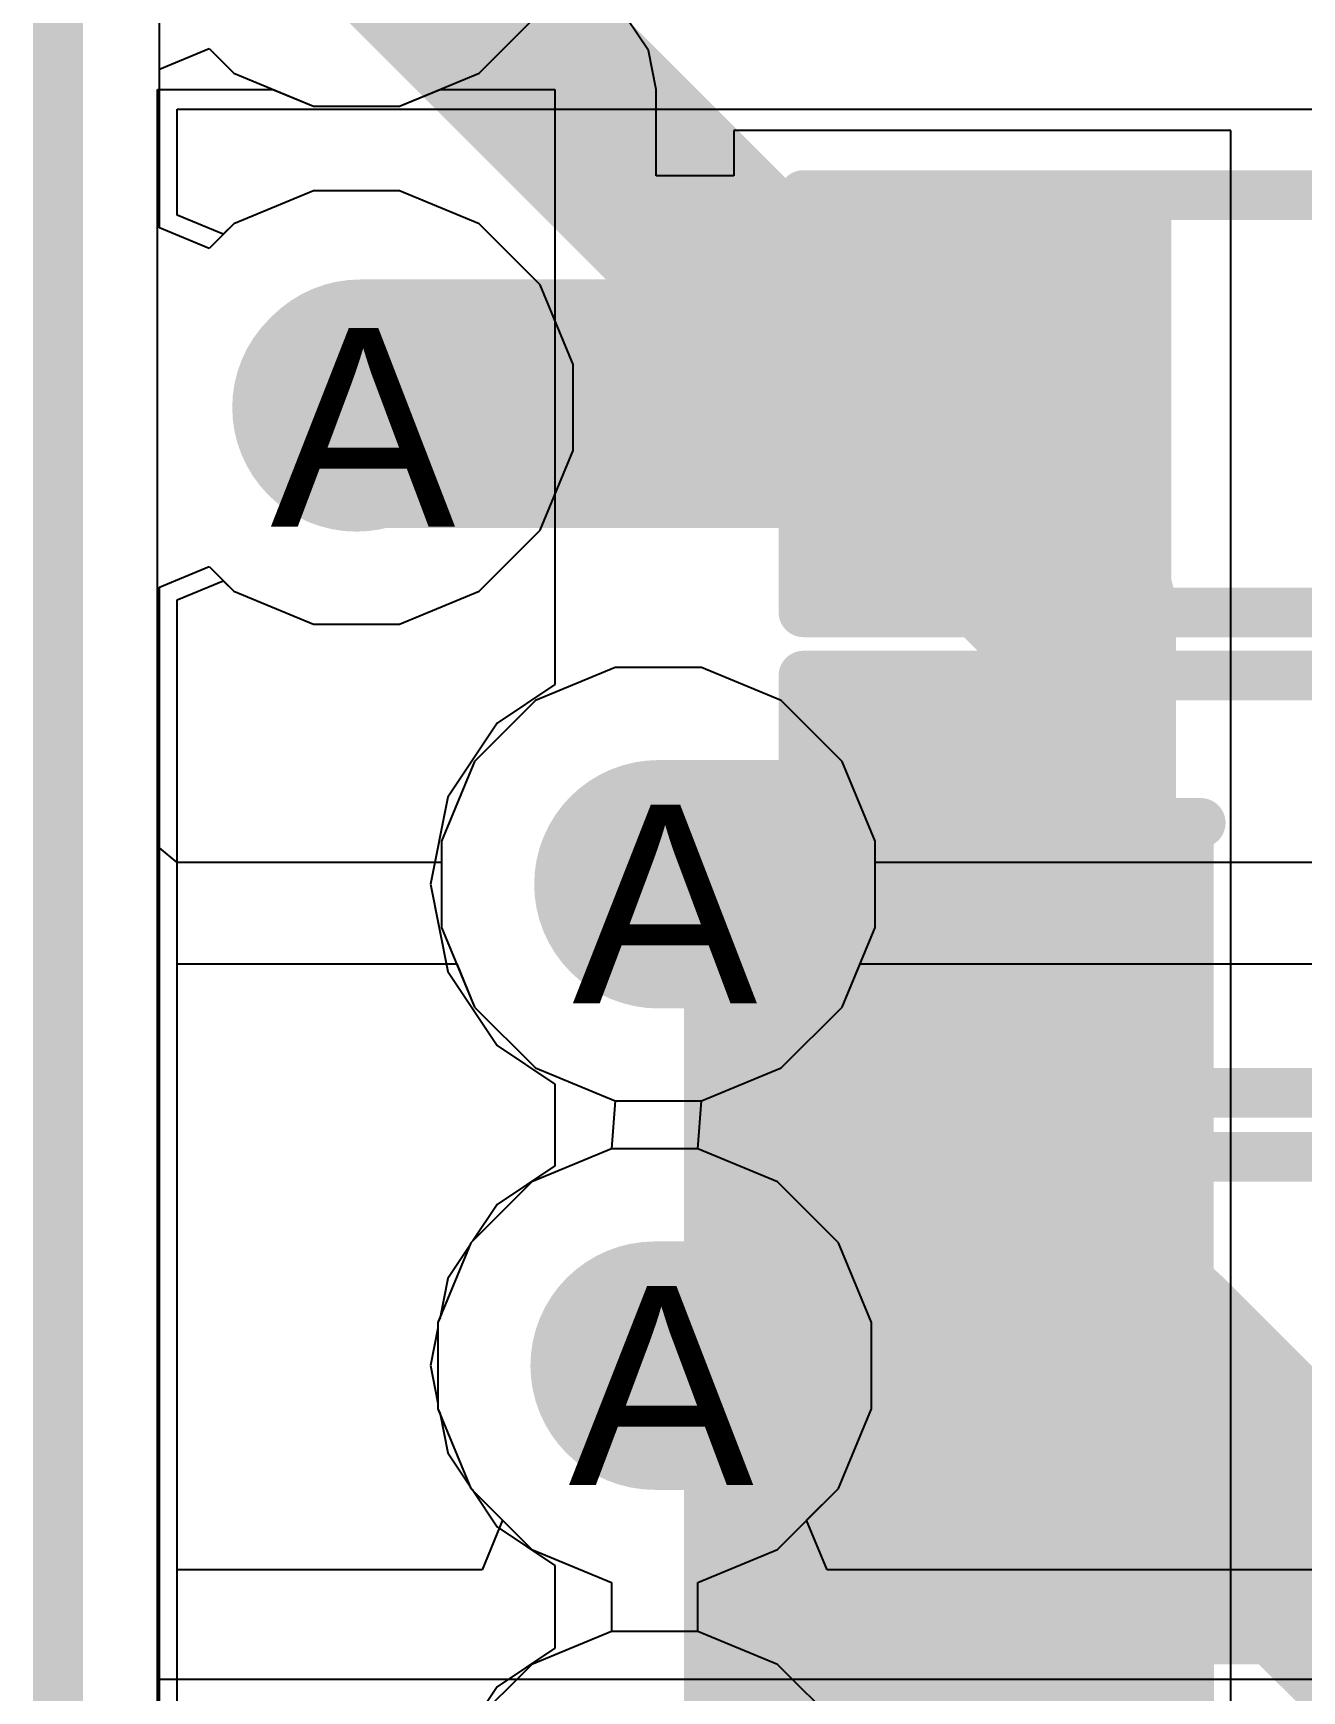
# Model space of a CAD drawing. Header units: inches. Extents: x 0 to 208, y 0 to 213.
# Drawn here: x -0.0025 to 0.1251, y 3.8738 to 4.0407 of the extents above; entities that cross this region are included whole.
import ezdxf

# ---------------------------------------------------------------- set-up
doc = ezdxf.new("R2010")
doc.units = ezdxf.units.IN
doc.header["$MEASUREMENT"] = 0
for name, color, linetype in [('Board_Outline', 216, 'Continuous'), ('Bottom Layer', 5, 'Continuous'), ('Bottom Overlay', 54, 'Continuous'), ('Bottom Paste', 16, 'Continuous'), ('Bottom Solder', 6, 'Continuous'), ('Drill Drawing', 1, 'Continuous'), ('L2_GND1', 16, 'Continuous'), ('L3_SIG1', 76, 'Continuous'), ('L4_PWR', 90, 'Continuous'), ('L5_GND2', 156, 'Continuous'), ('L6_SIG2', 130, 'Continuous'), ('L7_GND3', 216, 'Continuous'), ('Top Layer', 1, 'Continuous'), ('Top Overlay', 2, 'Continuous'), ('Top Paste', 8, 'Continuous'), ('Top Solder', 216, 'Continuous'), ('Via Holes', 16, 'Continuous')]:
    doc.layers.add(name, color=color, linetype=linetype)
doc.styles.add('Arial', font='', dxfattribs={"height": 0.2})
doc.styles.get('Arial').set_extended_font_data('Arial')

# ---------------------------------------------------------------- blocks, each defined once
blk = doc.blocks.new('R___0603_B_200')
at = {"layer": 'Bottom Layer'}
for points in [[(-0.0450018, -0.0175002), (-0.0450018, 0.0174998), (-0.0150018, 0.0174998), (-0.0150018, -0.0175002)], [(0.0149982, -0.0175002), (0.0149982, 0.0174998), (0.0449982, 0.0174998), (0.0449982, -0.0175002)]]:
    blk.add_hatch(color=5, dxfattribs=at).paths.add_polyline_path(points)
at = {"layer": 'Bottom Paste'}
for points in [[(-0.0450018, -0.0175002), (-0.0450018, 0.0174998), (-0.0150018, 0.0174998), (-0.0150018, -0.0175002)], [(0.0149982, -0.0175002), (0.0149982, 0.0174998), (0.0449982, 0.0174998), (0.0449982, -0.0175002)]]:
    blk.add_hatch(color=16, dxfattribs=at).paths.add_polyline_path(points)
at = {"layer": 'Bottom Solder'}
for points in [[(-0.0490018, -0.0215002), (-0.0490018, 0.0214998), (-0.0110018, 0.0214998), (-0.0110018, -0.0215002)], [(0.0109982, -0.0215002), (0.0109982, 0.0214998), (0.0489982, 0.0214998), (0.0489982, -0.0215002)]]:
    blk.add_hatch(color=6, dxfattribs=at).paths.add_polyline_path(points)
at = {"layer": 'Bottom Overlay'}
for points in [[(-0.0480018, 0.0209998, 0.005, 0.005, 0), (-0.0480018, -0.0210002, 0.005, 0.005, 0)], [(0.0479982, 0.0209998, 0.005, 0.005, 0), (-0.0480018, 0.0209998, 0.005, 0.005, 0)], [(0.0479982, 0.0209998, 0.005, 0.005, 0), (0.0479982, -0.0210002, 0.005, 0.005, 0)], [(0.0479982, -0.0210002, 0.005, 0.005, 0), (-0.0480018, -0.0210002, 0.005, 0.005, 0)]]:
    blk.add_lwpolyline(points, format="xyseb", dxfattribs=at)
for points in [[(-0.0492518, 0.0209998, 0.0025, 0.0025, 1), (-0.0467518, 0.0209998, 0.0025, 0.0025, 1)], [(-0.0492518, 0.0209998, 0.0025, 0.0025, 1), (-0.0467518, 0.0209998, 0.0025, 0.0025, 1)], [(0.0467482, 0.0209998, 0.0025, 0.0025, 1), (0.0492482, 0.0209998, 0.0025, 0.0025, 1)], [(0.0467482, 0.0209998, 0.0025, 0.0025, 1), (0.0492482, 0.0209998, 0.0025, 0.0025, 1)], [(-0.0492518, -0.0210002, 0.0025, 0.0025, 1), (-0.0467518, -0.0210002, 0.0025, 0.0025, 1)], [(-0.0492518, -0.0210002, 0.0025, 0.0025, 1), (-0.0467518, -0.0210002, 0.0025, 0.0025, 1)], [(0.0467482, -0.0210002, 0.0025, 0.0025, 1), (0.0492482, -0.0210002, 0.0025, 0.0025, 1)], [(0.0467482, -0.0210002, 0.0025, 0.0025, 1), (0.0492482, -0.0210002, 0.0025, 0.0025, 1)]]:
    blk.add_lwpolyline(points, format="xyseb", close=True, dxfattribs=at)
blk = doc.blocks.new('R___0603_B_208')
at = {"layer": 'Bottom Layer'}
for points in [[(-0.0450002, -0.0175001), (-0.0450002, 0.0174999), (-0.0150002, 0.0174999), (-0.0150002, -0.0175001)], [(0.0149998, -0.0175001), (0.0149998, 0.0174999), (0.0449998, 0.0174999), (0.0449998, -0.0175001)]]:
    blk.add_hatch(color=5, dxfattribs=at).paths.add_polyline_path(points)
at = {"layer": 'Bottom Paste'}
for points in [[(-0.0450002, -0.0175001), (-0.0450002, 0.0174999), (-0.0150002, 0.0174999), (-0.0150002, -0.0175001)], [(0.0149998, -0.0175001), (0.0149998, 0.0174999), (0.0449998, 0.0174999), (0.0449998, -0.0175001)]]:
    blk.add_hatch(color=16, dxfattribs=at).paths.add_polyline_path(points)
at = {"layer": 'Bottom Solder'}
for points in [[(-0.0490002, -0.0215001), (-0.0490002, 0.0214999), (-0.0110002, 0.0214999), (-0.0110002, -0.0215001)], [(0.0109998, -0.0215001), (0.0109998, 0.0214999), (0.0489998, 0.0214999), (0.0489998, -0.0215001)]]:
    blk.add_hatch(color=6, dxfattribs=at).paths.add_polyline_path(points)
at = {"layer": 'Bottom Overlay'}
for points in [[(0.0479998, 0.0209999, 0.005, 0.005, 0), (-0.0480002, 0.0209999, 0.005, 0.005, 0)], [(-0.0480002, 0.0209999, 0.005, 0.005, 0), (-0.0480002, -0.0210001, 0.005, 0.005, 0)], [(0.0479998, 0.0209999, 0.005, 0.005, 0), (0.0479998, -0.0210001, 0.005, 0.005, 0)], [(0.0479998, -0.0210001, 0.005, 0.005, 0), (-0.0480002, -0.0210001, 0.005, 0.005, 0)]]:
    blk.add_lwpolyline(points, format="xyseb", dxfattribs=at)
for points in [[(-0.0492502, 0.0209999, 0.0025, 0.0025, 1), (-0.0467502, 0.0209999, 0.0025, 0.0025, 1)], [(-0.0492502, 0.0209999, 0.0025, 0.0025, 1), (-0.0467502, 0.0209999, 0.0025, 0.0025, 1)], [(0.0467498, 0.0209999, 0.0025, 0.0025, 1), (0.0492498, 0.0209999, 0.0025, 0.0025, 1)], [(0.0467498, 0.0209999, 0.0025, 0.0025, 1), (0.0492498, 0.0209999, 0.0025, 0.0025, 1)], [(-0.0492502, -0.0210001, 0.0025, 0.0025, 1), (-0.0467502, -0.0210001, 0.0025, 0.0025, 1)], [(-0.0492502, -0.0210001, 0.0025, 0.0025, 1), (-0.0467502, -0.0210001, 0.0025, 0.0025, 1)], [(0.0467498, -0.0210001, 0.0025, 0.0025, 1), (0.0492498, -0.0210001, 0.0025, 0.0025, 1)], [(0.0467498, -0.0210001, 0.0025, 0.0025, 1), (0.0492498, -0.0210001, 0.0025, 0.0025, 1)]]:
    blk.add_lwpolyline(points, format="xyseb", close=True, dxfattribs=at)
blk = doc.blocks.new('R___0603_B_214')
at = {"layer": 'Bottom Layer'}
for points in [[(-0.0450002, -0.0175002), (-0.0450002, 0.0174998), (-0.0150002, 0.0174998), (-0.0150002, -0.0175002)], [(0.0149998, -0.0175002), (0.0149998, 0.0174998), (0.0449998, 0.0174998), (0.0449998, -0.0175002)]]:
    blk.add_hatch(color=5, dxfattribs=at).paths.add_polyline_path(points)
at = {"layer": 'Bottom Paste'}
for points in [[(-0.0450002, -0.0175002), (-0.0450002, 0.0174998), (-0.0150002, 0.0174998), (-0.0150002, -0.0175002)], [(0.0149998, -0.0175002), (0.0149998, 0.0174998), (0.0449998, 0.0174998), (0.0449998, -0.0175002)]]:
    blk.add_hatch(color=16, dxfattribs=at).paths.add_polyline_path(points)
at = {"layer": 'Bottom Solder'}
for points in [[(-0.0490002, -0.0215002), (-0.0490002, 0.0214998), (-0.0110002, 0.0214998), (-0.0110002, -0.0215002)], [(0.0109998, -0.0215002), (0.0109998, 0.0214998), (0.0489998, 0.0214998), (0.0489998, -0.0215002)]]:
    blk.add_hatch(color=6, dxfattribs=at).paths.add_polyline_path(points)
at = {"layer": 'Bottom Overlay'}
for points in [[(0.0479998, 0.0209998, 0.005, 0.005, 0), (-0.0480002, 0.0209998, 0.005, 0.005, 0)], [(-0.0480002, 0.0209998, 0.005, 0.005, 0), (-0.0480002, -0.0210002, 0.005, 0.005, 0)], [(0.0479998, 0.0209998, 0.005, 0.005, 0), (0.0479998, -0.0210002, 0.005, 0.005, 0)], [(0.0479998, -0.0210002, 0.005, 0.005, 0), (-0.0480002, -0.0210002, 0.005, 0.005, 0)]]:
    blk.add_lwpolyline(points, format="xyseb", dxfattribs=at)
for points in [[(-0.0492502, 0.0209998, 0.0025, 0.0025, 1), (-0.0467502, 0.0209998, 0.0025, 0.0025, 1)], [(-0.0492502, 0.0209998, 0.0025, 0.0025, 1), (-0.0467502, 0.0209998, 0.0025, 0.0025, 1)], [(0.0467498, 0.0209998, 0.0025, 0.0025, 1), (0.0492498, 0.0209998, 0.0025, 0.0025, 1)], [(0.0467498, 0.0209998, 0.0025, 0.0025, 1), (0.0492498, 0.0209998, 0.0025, 0.0025, 1)], [(-0.0492502, -0.0210002, 0.0025, 0.0025, 1), (-0.0467502, -0.0210002, 0.0025, 0.0025, 1)], [(-0.0492502, -0.0210002, 0.0025, 0.0025, 1), (-0.0467502, -0.0210002, 0.0025, 0.0025, 1)], [(0.0467498, -0.0210002, 0.0025, 0.0025, 1), (0.0492498, -0.0210002, 0.0025, 0.0025, 1)], [(0.0467498, -0.0210002, 0.0025, 0.0025, 1), (0.0492498, -0.0210002, 0.0025, 0.0025, 1)]]:
    blk.add_lwpolyline(points, format="xyseb", close=True, dxfattribs=at)
blk = doc.blocks.new('LED_0603_218')
at = {"layer": 'Top Layer'}
for points in [[(-0.039371, 0.01968585), (-0.019686, 0.01968585), (-0.019686, -0.01968425), (-0.039371, -0.01968425)], [(0.019685, 0.01968585), (0.03937, 0.01968585), (0.03937, -0.01968425), (0.019685, -0.01968425)]]:
    blk.add_hatch(color=1, dxfattribs=at).paths.add_polyline_path(points)
at = {"layer": 'Top Overlay'}
blk.add_hatch(color=2, dxfattribs=at).paths.add_polyline_path([(0.0439995, -0.0259992), (0.0689995, -0.0259992), (0.0689995, 0.0260008), (0.0439995, 0.0260008)])
at = {"layer": 'Top Paste'}
for points in [[(-0.039371, 0.01968585), (-0.019686, 0.01968585), (-0.019686, -0.01968425), (-0.039371, -0.01968425)], [(0.019685, 0.01968585), (0.03937, 0.01968585), (0.03937, -0.01968425), (0.019685, -0.01968425)]]:
    blk.add_hatch(color=8, dxfattribs=at).paths.add_polyline_path(points)
at = {"layer": 'Top Solder'}
for points in [[(-0.043371, 0.02368585), (-0.015686, 0.02368585), (-0.015686, -0.02368425), (-0.043371, -0.02368425)], [(0.015685, 0.02368585), (0.04337, 0.02368585), (0.04337, -0.02368425), (0.015685, -0.02368425)]]:
    blk.add_hatch(color=216, dxfattribs=at).paths.add_polyline_path(points)
at = {"layer": 'Top Overlay'}
for points in [[(-0.0170005, 0.0240008, 0.005, 0.005, 0), (-0.0440005, 0.0240008, 0.005, 0.005, 0)], [(-0.0440005, 0.0240008, 0.005, 0.005, 0), (-0.0440005, -0.0239992, 0.005, 0.005, 0)], [(0.0439995, 0.0240008, 0.005, 0.005, 0), (0.0169995, 0.0240008, 0.005, 0.005, 0)], [(0.0439995, 0.0240008, 0.005, 0.005, 0), (0.0439995, -0.0239992, 0.005, 0.005, 0)], [(-0.0170005, -0.0239992, 0.005, 0.005, 0), (-0.0440005, -0.0239992, 0.005, 0.005, 0)], [(0.0439995, -0.0239992, 0.005, 0.005, 0), (0.0169995, -0.0239992, 0.005, 0.005, 0)]]:
    blk.add_lwpolyline(points, format="xyseb", dxfattribs=at)
for points in [[(-0.0452505, 0.0240008, 0.0025, 0.0025, 1), (-0.0427505, 0.0240008, 0.0025, 0.0025, 1)], [(-0.0452505, 0.0240008, 0.0025, 0.0025, 1), (-0.0427505, 0.0240008, 0.0025, 0.0025, 1)], [(-0.0182505, 0.0240008, 0.0025, 0.0025, 1), (-0.0157505, 0.0240008, 0.0025, 0.0025, 1)], [(0.0157495, 0.0240008, 0.0025, 0.0025, 1), (0.0182495, 0.0240008, 0.0025, 0.0025, 1)], [(0.0427495, 0.0240008, 0.0025, 0.0025, 1), (0.0452495, 0.0240008, 0.0025, 0.0025, 1)], [(0.0427495, 0.0240008, 0.0025, 0.0025, 1), (0.0452495, 0.0240008, 0.0025, 0.0025, 1)], [(-0.0452505, -0.0239992, 0.0025, 0.0025, 1), (-0.0427505, -0.0239992, 0.0025, 0.0025, 1)], [(-0.0452505, -0.0239992, 0.0025, 0.0025, 1), (-0.0427505, -0.0239992, 0.0025, 0.0025, 1)], [(-0.0182505, -0.0239992, 0.0025, 0.0025, 1), (-0.0157505, -0.0239992, 0.0025, 0.0025, 1)], [(0.0157495, -0.0239992, 0.0025, 0.0025, 1), (0.0182495, -0.0239992, 0.0025, 0.0025, 1)], [(0.0427495, -0.0239992, 0.0025, 0.0025, 1), (0.0452495, -0.0239992, 0.0025, 0.0025, 1)], [(0.0427495, -0.0239992, 0.0025, 0.0025, 1), (0.0452495, -0.0239992, 0.0025, 0.0025, 1)]]:
    blk.add_lwpolyline(points, format="xyseb", close=True, dxfattribs=at)
blk = doc.blocks.new('RES_0603_B_262')
at = {"layer": 'Bottom Layer'}
for points in [[(-0.0450005, -0.017498), (-0.0450005, 0.017502), (-0.0150005, 0.017502), (-0.0150005, -0.017498)], [(0.0149995, -0.017498), (0.0149995, 0.017502), (0.0449995, 0.017502), (0.0449995, -0.017498)]]:
    blk.add_hatch(color=5, dxfattribs=at).paths.add_polyline_path(points)
at = {"layer": 'Bottom Paste'}
for points in [[(-0.0450005, -0.017498), (-0.0450005, 0.017502), (-0.0150005, 0.017502), (-0.0150005, -0.017498)], [(0.0149995, -0.017498), (0.0149995, 0.017502), (0.0449995, 0.017502), (0.0449995, -0.017498)]]:
    blk.add_hatch(color=16, dxfattribs=at).paths.add_polyline_path(points)
at = {"layer": 'Bottom Solder'}
for points in [[(-0.0490005, -0.021498), (-0.0490005, 0.021502), (-0.0110005, 0.021502), (-0.0110005, -0.021498)], [(0.0109995, -0.021498), (0.0109995, 0.021502), (0.0489995, 0.021502), (0.0489995, -0.021498)]]:
    blk.add_hatch(color=6, dxfattribs=at).paths.add_polyline_path(points)
at = {"layer": 'Bottom Overlay'}
for points in [[(-0.0480005, -0.020998, 0.005, 0.005, 0), (-0.0480005, 0.021002, 0.005, 0.005, 0)], [(-0.0480005, 0.021002, 0.005, 0.005, 0), (0.0479995, 0.021002, 0.005, 0.005, 0)], [(0.0479995, -0.020998, 0.005, 0.005, 0), (0.0479995, 0.021002, 0.005, 0.005, 0)], [(-0.0480005, -0.020998, 0.005, 0.005, 0), (0.0479995, -0.020998, 0.005, 0.005, 0)]]:
    blk.add_lwpolyline(points, format="xyseb", dxfattribs=at)
for points in [[(-0.0492505, 0.021002, 0.0025, 0.0025, 1), (-0.0467505, 0.021002, 0.0025, 0.0025, 1)], [(-0.0492505, 0.021002, 0.0025, 0.0025, 1), (-0.0467505, 0.021002, 0.0025, 0.0025, 1)], [(0.0467495, 0.021002, 0.0025, 0.0025, 1), (0.0492495, 0.021002, 0.0025, 0.0025, 1)], [(0.0467495, 0.021002, 0.0025, 0.0025, 1), (0.0492495, 0.021002, 0.0025, 0.0025, 1)], [(-0.0492505, -0.020998, 0.0025, 0.0025, 1), (-0.0467505, -0.020998, 0.0025, 0.0025, 1)], [(-0.0492505, -0.020998, 0.0025, 0.0025, 1), (-0.0467505, -0.020998, 0.0025, 0.0025, 1)], [(0.0467495, -0.020998, 0.0025, 0.0025, 1), (0.0492495, -0.020998, 0.0025, 0.0025, 1)], [(0.0467495, -0.020998, 0.0025, 0.0025, 1), (0.0492495, -0.020998, 0.0025, 0.0025, 1)]]:
    blk.add_lwpolyline(points, format="xyseb", close=True, dxfattribs=at)
blk = doc.blocks.new('LED_0603_275')
at = {"layer": 'Top Layer'}
for points in [[(-0.0393688, 0.01968385), (-0.0196838, 0.01968385), (-0.0196838, -0.01968625), (-0.0393688, -0.01968625)], [(0.0196872, 0.01968385), (0.0393722, 0.01968385), (0.0393722, -0.01968625), (0.0196872, -0.01968625)]]:
    blk.add_hatch(color=1, dxfattribs=at).paths.add_polyline_path(points)
at = {"layer": 'Top Overlay'}
blk.add_hatch(color=2, dxfattribs=at).paths.add_polyline_path([(0.0439817, -0.0260092), (0.0689817, -0.0260092), (0.0689817, 0.0259908), (0.0439817, 0.0259908)])
at = {"layer": 'Top Paste'}
for points in [[(-0.0393688, 0.01968385), (-0.0196838, 0.01968385), (-0.0196838, -0.01968625), (-0.0393688, -0.01968625)], [(0.0196872, 0.01968385), (0.0393722, 0.01968385), (0.0393722, -0.01968625), (0.0196872, -0.01968625)]]:
    blk.add_hatch(color=8, dxfattribs=at).paths.add_polyline_path(points)
at = {"layer": 'Top Solder'}
for points in [[(-0.0433688, 0.02368385), (-0.0156838, 0.02368385), (-0.0156838, -0.02368625), (-0.0433688, -0.02368625)], [(0.0156872, 0.02368385), (0.0433722, 0.02368385), (0.0433722, -0.02368625), (0.0156872, -0.02368625)]]:
    blk.add_hatch(color=216, dxfattribs=at).paths.add_polyline_path(points)
at = {"layer": 'Top Overlay'}
for points in [[(-0.0169983, 0.0239988, 0.005, 0.005, 0), (-0.0439983, 0.0239988, 0.005, 0.005, 0)], [(-0.0439983, 0.0239988, 0.005, 0.005, 0), (-0.0439983, -0.0240012, 0.005, 0.005, 0)], [(0.0440017, 0.0239988, 0.005, 0.005, 0), (0.0170017, 0.0239988, 0.005, 0.005, 0)], [(0.0440017, 0.0239988, 0.005, 0.005, 0), (0.0440017, -0.0240012, 0.005, 0.005, 0)], [(-0.0169983, -0.0240012, 0.005, 0.005, 0), (-0.0439983, -0.0240012, 0.005, 0.005, 0)], [(0.0440017, -0.0240012, 0.005, 0.005, 0), (0.0170017, -0.0240012, 0.005, 0.005, 0)]]:
    blk.add_lwpolyline(points, format="xyseb", dxfattribs=at)
for points in [[(-0.0452483, 0.0239988, 0.0025, 0.0025, 1), (-0.0427483, 0.0239988, 0.0025, 0.0025, 1)], [(-0.0452483, 0.0239988, 0.0025, 0.0025, 1), (-0.0427483, 0.0239988, 0.0025, 0.0025, 1)], [(-0.0182483, 0.0239988, 0.0025, 0.0025, 1), (-0.0157483, 0.0239988, 0.0025, 0.0025, 1)], [(0.0157517, 0.0239988, 0.0025, 0.0025, 1), (0.0182517, 0.0239988, 0.0025, 0.0025, 1)], [(0.0427517, 0.0239988, 0.0025, 0.0025, 1), (0.0452517, 0.0239988, 0.0025, 0.0025, 1)], [(0.0427517, 0.0239988, 0.0025, 0.0025, 1), (0.0452517, 0.0239988, 0.0025, 0.0025, 1)], [(-0.0452483, -0.0240012, 0.0025, 0.0025, 1), (-0.0427483, -0.0240012, 0.0025, 0.0025, 1)], [(-0.0452483, -0.0240012, 0.0025, 0.0025, 1), (-0.0427483, -0.0240012, 0.0025, 0.0025, 1)], [(-0.0182483, -0.0240012, 0.0025, 0.0025, 1), (-0.0157483, -0.0240012, 0.0025, 0.0025, 1)], [(0.0157517, -0.0240012, 0.0025, 0.0025, 1), (0.0182517, -0.0240012, 0.0025, 0.0025, 1)], [(0.0427517, -0.0240012, 0.0025, 0.0025, 1), (0.0452517, -0.0240012, 0.0025, 0.0025, 1)], [(0.0427517, -0.0240012, 0.0025, 0.0025, 1), (0.0452517, -0.0240012, 0.0025, 0.0025, 1)]]:
    blk.add_lwpolyline(points, format="xyseb", close=True, dxfattribs=at)

msp = doc.modelspace()

# ---------------------------------------------------------------- hatches: boundary and pattern name
at = {"layer": 'Bottom Layer'}
h = msp.add_hatch(color=5, dxfattribs=at)
edge = h.paths.add_edge_path()
edge.add_arc((0.0300278, 4.0029882), 0.011811, 0, 360)
h = msp.add_hatch(color=5, dxfattribs=at)
edge = h.paths.add_edge_path()
edge.add_arc((0.0604058, 3.9550001), 0.011811, 0, 360)
h = msp.add_hatch(color=5, dxfattribs=at)
edge = h.paths.add_edge_path()
edge.add_arc((0.0600278, 3.9065524), 0.011811, 0, 360)
at = {"layer": 'L2_GND1'}
h = msp.add_hatch(color=16, dxfattribs=at)
edge = h.paths.add_edge_path()
edge.add_arc((0.0300278, 4.0029882), 0.011811, 0, 360)
h = msp.add_hatch(color=16, dxfattribs=at)
edge = h.paths.add_edge_path()
edge.add_arc((0.0604058, 3.9550001), 0.011811, 0, 360)
h = msp.add_hatch(color=16, dxfattribs=at)
edge = h.paths.add_edge_path()
edge.add_arc((0.0600278, 3.9065524), 0.011811, 0, 360)
at = {"layer": 'L3_SIG1'}
h = msp.add_hatch(color=76, dxfattribs=at)
edge = h.paths.add_edge_path()
edge.add_arc((0.0300278, 4.0029882), 0.011811, 0, 360)
h = msp.add_hatch(color=76, dxfattribs=at)
edge = h.paths.add_edge_path()
edge.add_arc((0.0604058, 3.9550001), 0.011811, 0, 360)
h = msp.add_hatch(color=76, dxfattribs=at)
edge = h.paths.add_edge_path()
edge.add_arc((0.0600278, 3.9065524), 0.011811, 0, 360)
at = {"layer": 'L4_PWR'}
h = msp.add_hatch(color=90, dxfattribs=at)
edge = h.paths.add_edge_path()
edge.add_arc((0.0300278, 4.0029882), 0.011811, 0, 360)
h = msp.add_hatch(color=90, dxfattribs=at)
edge = h.paths.add_edge_path()
edge.add_arc((0.0604058, 3.9550001), 0.011811, 0, 360)
h = msp.add_hatch(color=90, dxfattribs=at)
edge = h.paths.add_edge_path()
edge.add_arc((0.0600278, 3.9065524), 0.011811, 0, 360)
at = {"layer": 'L5_GND2'}
h = msp.add_hatch(color=156, dxfattribs=at)
edge = h.paths.add_edge_path()
edge.add_arc((0.0300278, 4.0029882), 0.011811, 0, 360)
h = msp.add_hatch(color=156, dxfattribs=at)
edge = h.paths.add_edge_path()
edge.add_arc((0.0604058, 3.9550001), 0.011811, 0, 360)
h = msp.add_hatch(color=156, dxfattribs=at)
edge = h.paths.add_edge_path()
edge.add_arc((0.0600278, 3.9065524), 0.011811, 0, 360)
at = {"layer": 'L6_SIG2'}
h = msp.add_hatch(color=130, dxfattribs=at)
edge = h.paths.add_edge_path()
edge.add_arc((0.0300278, 4.0029882), 0.011811, 0, 360)
h = msp.add_hatch(color=130, dxfattribs=at)
edge = h.paths.add_edge_path()
edge.add_arc((0.0604058, 3.9550001), 0.011811, 0, 360)
h = msp.add_hatch(color=130, dxfattribs=at)
edge = h.paths.add_edge_path()
edge.add_arc((0.0600278, 3.9065524), 0.011811, 0, 360)
at = {"layer": 'L7_GND3'}
h = msp.add_hatch(color=216, dxfattribs=at)
edge = h.paths.add_edge_path()
edge.add_arc((0.0300278, 4.0029882), 0.011811, 0, 360)
h = msp.add_hatch(color=216, dxfattribs=at)
edge = h.paths.add_edge_path()
edge.add_arc((0.0604058, 3.9550001), 0.011811, 0, 360)
h = msp.add_hatch(color=216, dxfattribs=at)
edge = h.paths.add_edge_path()
edge.add_arc((0.0600278, 3.9065524), 0.011811, 0, 360)
at = {"layer": 'Top Layer'}
h = msp.add_hatch(color=1, dxfattribs=at)
edge = h.paths.add_edge_path()
edge.add_arc((0.0300278, 4.0029882), 0.011811, 0, 360)
h = msp.add_hatch(color=1, dxfattribs=at)
edge = h.paths.add_edge_path()
edge.add_arc((0.0604058, 3.9550001), 0.011811, 0, 360)
h = msp.add_hatch(color=1, dxfattribs=at)
edge = h.paths.add_edge_path()
edge.add_arc((0.0600278, 3.9065524), 0.011811, 0, 360)
at = {"layer": 'Via Holes'}
h = msp.add_hatch(color=7, dxfattribs=at)
edge = h.paths.add_edge_path()
edge.add_arc((0.0300278, 4.0029882), 0.0059055, 0, 360)
h = msp.add_hatch(color=7, dxfattribs=at)
edge = h.paths.add_edge_path()
edge.add_arc((0.0604058, 3.9550001), 0.0059055, 0, 360)
h = msp.add_hatch(color=7, dxfattribs=at)
edge = h.paths.add_edge_path()
edge.add_arc((0.0600278, 3.9065524), 0.0059055, 0, 360)

# ---------------------------------------------------------------- linework, layer by layer
at = {"layer": 'Board_Outline'}
msp.add_lwpolyline([(0, 0, 0.005, 0.005, 0), (0, 4.3307087, 0.005, 0.005, 0)], format="xyseb", dxfattribs=at)
at = {"layer": 'Bottom Layer'}
for p, q in [((0.0594198, 4.0389018), (0.0572096, 4.0422096)), ((0.0601959, 4.035), (0.0594198, 4.0389018)), ((0.01, 3.327201), (0.01, 4.035)), ((0.01, 4.035), (0.0216018, 4.035)), ((0.0216018, 4.035), (0.0256893, 4.0333069)), ((0.0343663, 4.0333069), (0.0384538, 4.035)), ((0.0384538, 4.035), (0.05, 4.035)), ((0.05, 4.035), (0.05, 3.9751072)), ((0.0601959, 4.026307), (0.0601959, 4.035)), ((0.0256893, 4.0333069), (0.0343663, 4.0333069)), ((0.1179995, 4.0308662), (0.0679995, 4.0308662)), ((0.0679995, 4.0308662), (0.0679995, 4.026307)), ((0.1179995, 3.9825001), (0.1179995, 4.0308662)), ((0.0679995, 4.026307), (0.0601959, 4.026307)), ((0.1180002, 3.9825001), (0.1179995, 3.9825001)), ((0.1180002, 3.9275001), (0.1180002, 3.9825001)), ((0.05, 3.9751072), (0.0441849, 3.9712217)), ((0.0441849, 3.9712217), (0.039212, 3.9637792)), ((0.039212, 3.9637792), (0.0374657, 3.9550001)), ((0.0374657, 3.9550001), (0.039212, 3.946221)), ((0.039212, 3.946221), (0.0441849, 3.9387785)), ((0.0441849, 3.9387785), (0.05, 3.934893)), ((0.05, 3.934893), (0.05, 3.9266595)), ((0.1180002, 3.8855002), (0.1180002, 3.9275001)), ((0.05, 3.9266595), (0.0441849, 3.922774)), ((0.0441849, 3.922774), (0.0417301, 3.9191001)), ((0.0417301, 3.9191001), (0.0415373, 3.9189073)), ((0.041433, 3.9186554), (0.039212, 3.9153315)), ((0.0415373, 3.9189073), (0.041433, 3.9186554)), ((0.039212, 3.9153315), (0.0384321, 3.9114106)), ((0.0384321, 3.9114106), (0.0382168, 3.9108909)), ((0.0382168, 3.9108909), (0.0382168, 3.9103284)), ((0.0382168, 3.9103284), (0.0374657, 3.9065524)), ((0.0374657, 3.9065524), (0.0382168, 3.9027764)), ((0.0382168, 3.9027764), (0.0382168, 3.9022139)), ((0.0382168, 3.9022139), (0.0384321, 3.9016942)), ((0.0384321, 3.9016942), (0.039212, 3.8977733)), ((0.039212, 3.8977733), (0.041433, 3.8944494)), ((0.041433, 3.8944494), (0.0415373, 3.8941975)), ((0.0415373, 3.8941975), (0.0417301, 3.8940047)), ((0.0417301, 3.8940047), (0.0441849, 3.8903308)), ((0.0441849, 3.8903308), (0.05, 3.8864453)), ((0.05, 3.8864453), (0.05, 3.8781062)), ((0.1180018, 3.8855002), (0.1180002, 3.8855002)), ((0.1180018, 3.8350229), (0.1180018, 3.8855002)), ((0.05, 3.8781062), (0.0441865, 3.8742218)), ((0.0441865, 3.8742218), (0.0417349, 3.8705527))]:
    msp.add_line(p, q, dxfattribs=at)
for points in [[(0.0300278, 4.0029882, 0.025, 0.025, 0), (0.0304058, 4.0033662, 0.025, 0.025, 0)], [(0.0304058, 4.0033662, 0.025, 0.025, 0), (0.0929995, 4.0033662, 0.025, 0.025, 0)], [(0.0604065, 3.9550001, 0.025, 0.025, 0), (0.0930002, 3.9550001, 0.025, 0.025, 0)], [(0.0604065, 3.9065524, 0.025, 0.025, 0), (0.0930002, 3.9065524, 0.025, 0.025, 0)]]:
    msp.add_lwpolyline(points, format="xyseb", dxfattribs=at)
for points in [[(0.0241558, 4.0033662, 0.0125, 0.0125, 1), (0.0366558, 4.0033662, 0.0125, 0.0125, 1)], [(0.0241558, 4.0033662, 0.0125, 0.0125, 1), (0.0366558, 4.0033662, 0.0125, 0.0125, 1)], [(0.0867495, 4.0033662, 0.0125, 0.0125, 1), (0.0992495, 4.0033662, 0.0125, 0.0125, 1)], [(0.0237778, 4.0029882, 0.0125, 0.0125, 1), (0.0362778, 4.0029882, 0.0125, 0.0125, 1)], [(0.0541565, 3.9550001, 0.0125, 0.0125, 1), (0.0666565, 3.9550001, 0.0125, 0.0125, 1)], [(0.0867502, 3.9550001, 0.0125, 0.0125, 1), (0.0992502, 3.9550001, 0.0125, 0.0125, 1)], [(0.0541565, 3.9065524, 0.0125, 0.0125, 1), (0.0666565, 3.9065524, 0.0125, 0.0125, 1)], [(0.0867502, 3.9065524, 0.0125, 0.0125, 1), (0.0992502, 3.9065524, 0.0125, 0.0125, 1)]]:
    msp.add_lwpolyline(points, format="xyseb", close=True, dxfattribs=at)
at = {"layer": 'L2_GND1'}
for p, q in [((0.0423827, 4.0366274), (0.0485183, 4.042763)), ((0.0101954, 4.0370338), (0.0151954, 4.0391049)), ((0.0151954, 4.0391049), (0.0176729, 4.0366274)), ((0.0101954, 4.0210723), (0.0101954, 4.0370338)), ((0.0176729, 4.0366274), (0.0256893, 4.0333069)), ((0.0343663, 4.0333069), (0.0423827, 4.0366274)), ((0.0256893, 4.0333069), (0.0343663, 4.0333069)), ((0.0256893, 4.0247992), (0.0176729, 4.0214787)), ((0.0343663, 4.0247992), (0.0256893, 4.0247992)), ((0.0423827, 4.0214787), (0.0343663, 4.0247992)), ((0.0151954, 4.0190012), (0.0101954, 4.0210723)), ((0.0176729, 4.0214787), (0.0151954, 4.0190012)), ((0.0485183, 4.0153431), (0.0423827, 4.0214787)), ((0.0518388, 4.0073267), (0.0485183, 4.0153431)), ((0.0518388, 3.9986497), (0.0518388, 4.0073267)), ((0.0485183, 3.9906333), (0.0518388, 3.9986497)), ((0.0423827, 3.9844977), (0.0485183, 3.9906333)), ((0.0101954, 3.9849041), (0.0151954, 3.9869752)), ((0.0151954, 3.9869752), (0.0176729, 3.9844977)), ((0.0101954, 3.6433547), (0.0101954, 3.9849041)), ((0.0176729, 3.9844977), (0.0256893, 3.9811772)), ((0.0343663, 3.9811772), (0.0423827, 3.9844977)), ((0.0256893, 3.9811772), (0.0343663, 3.9811772)), ((0.0560673, 3.9768111), (0.0480509, 3.9734906)), ((0.0647443, 3.9768111), (0.0560673, 3.9768111)), ((0.0727607, 3.9734906), (0.0647443, 3.9768111)), ((0.0480509, 3.9734906), (0.0419153, 3.967355)), ((0.0788963, 3.967355), (0.0727607, 3.9734906)), ((0.0419153, 3.967355), (0.0385948, 3.9593386)), ((0.0822168, 3.9593386), (0.0788963, 3.967355)), ((0.0385948, 3.9593386), (0.0385948, 3.9506616)), ((0.0822168, 3.9506616), (0.0822168, 3.9593386)), ((0.0385948, 3.9506616), (0.0419153, 3.9426452)), ((0.0788963, 3.9426452), (0.0822168, 3.9506616)), ((0.0419153, 3.9426452), (0.0480509, 3.9365096)), ((0.0727607, 3.9365096), (0.0788963, 3.9426452)), ((0.0480509, 3.9365096), (0.0560672, 3.9331891)), ((0.0647444, 3.9331891), (0.0727607, 3.9365096)), ((0.0560672, 3.9331891), (0.0556892, 3.9283634)), ((0.0643664, 3.9283634), (0.0647444, 3.9331891)), ((0.0556892, 3.9283634), (0.0476729, 3.9250429)), ((0.0723827, 3.9250429), (0.0643664, 3.9283634)), ((0.0476729, 3.9250429), (0.0415373, 3.9189073)), ((0.0785183, 3.9189073), (0.0723827, 3.9250429)), ((0.0415373, 3.9189073), (0.0382168, 3.9108909)), ((0.0818388, 3.9108909), (0.0785183, 3.9189073)), ((0.0382168, 3.9108909), (0.0382168, 3.9022139)), ((0.0818388, 3.9022139), (0.0818388, 3.9108909)), ((0.0382168, 3.9022139), (0.0415373, 3.8941975)), ((0.0785183, 3.8941975), (0.0818388, 3.9022139)), ((0.0415373, 3.8941975), (0.0476729, 3.8880619)), ((0.0723827, 3.8880619), (0.0785183, 3.8941975)), ((0.0476729, 3.8880619), (0.0556892, 3.8847414)), ((0.0643664, 3.8847414), (0.0723827, 3.8880619)), ((0.0556892, 3.8847414), (0.0556892, 3.8798112)), ((0.0643664, 3.8798112), (0.0643664, 3.8847414)), ((0.0556892, 3.8798112), (0.0476729, 3.8764907)), ((0.0723827, 3.8764907), (0.0643664, 3.8798112)), ((0.0476729, 3.8764907), (0.0415373, 3.8703551)), ((0.0785183, 3.8703551), (0.0723827, 3.8764907))]:
    msp.add_line(p, q, dxfattribs=at)
at = {"layer": 'L3_SIG1'}
for p, q in [((0.0101954, 4.0210723), (0.0101954, 4.3205133)), ((0.0256893, 4.0247992), (0.0176729, 4.0214787)), ((0.0343663, 4.0247992), (0.0256893, 4.0247992)), ((0.0423827, 4.0214787), (0.0343663, 4.0247992)), ((0.0151954, 4.0190012), (0.0101954, 4.0210723)), ((0.0176729, 4.0214787), (0.0151954, 4.0190012)), ((0.0485183, 4.0153431), (0.0423827, 4.0214787)), ((0.0518388, 4.0073267), (0.0485183, 4.0153431)), ((0.0518388, 3.9986497), (0.0518388, 4.0073267)), ((0.0485183, 3.9906333), (0.0518388, 3.9986497)), ((0.0423827, 3.9844977), (0.0485183, 3.9906333)), ((0.0101954, 3.9849041), (0.0151954, 3.9869752)), ((0.0151954, 3.9869752), (0.0176729, 3.9844977)), ((0.0101954, 3.958677), (0.0101954, 3.9849041)), ((0.0176729, 3.9844977), (0.0256893, 3.9811772)), ((0.0343663, 3.9811772), (0.0423827, 3.9844977)), ((0.0256893, 3.9811772), (0.0343663, 3.9811772)), ((0.0560673, 3.9768111), (0.0480509, 3.9734906)), ((0.0647443, 3.9768111), (0.0560673, 3.9768111)), ((0.0727607, 3.9734906), (0.0647443, 3.9768111)), ((0.0480509, 3.9734906), (0.0419153, 3.967355)), ((0.0788963, 3.967355), (0.0727607, 3.9734906)), ((0.0419153, 3.967355), (0.0385948, 3.9593386)), ((0.0822168, 3.9593386), (0.0788963, 3.967355)), ((0.0385948, 3.9593386), (0.0385948, 3.9571959)), ((0.0822168, 3.9571959), (0.0822168, 3.9593386)), ((0.0120001, 3.9571959), (0.0101954, 3.958677)), ((0.0385948, 3.9571959), (0.0120001, 3.9571959)), ((0.1893491, 3.9571959), (0.0822168, 3.9571959)), ((0.012, 3.648706), (0.012, 3.947)), ((0.012, 3.947), (0.0401115, 3.947)), ((0.0401115, 3.947), (0.0419153, 3.9426452)), ((0.0788963, 3.9426452), (0.0807001, 3.947)), ((0.0807001, 3.947), (0.1893491, 3.947)), ((0.0419153, 3.9426452), (0.0480509, 3.9365096)), ((0.0727607, 3.9365096), (0.0788963, 3.9426452)), ((0.0480509, 3.9365096), (0.0560673, 3.9331891)), ((0.0647443, 3.9331891), (0.0727607, 3.9365096)), ((0.0560673, 3.9331891), (0.0647443, 3.9331891)), ((0.0556893, 3.8798112), (0.0476729, 3.8764907)), ((0.0643663, 3.8798112), (0.0556893, 3.8798112)), ((0.0723827, 3.8764907), (0.0643663, 3.8798112)), ((0.0476729, 3.8764907), (0.0415373, 3.8703551)), ((0.0785183, 3.8703551), (0.0723827, 3.8764907))]:
    msp.add_line(p, q, dxfattribs=at)
for points in [[(0.0600278, 3.9065524, 0.025, 0.025, 0), (0.1084476, 3.9065524, 0.025, 0.025, 0)], [(0.1084476, 3.9065524, 0.025, 0.025, 0), (0.1419998, 3.8730002, 0.025, 0.025, 0)]]:
    msp.add_lwpolyline(points, format="xyseb", dxfattribs=at)
for points in [[(0.0537778, 3.9065524, 0.0125, 0.0125, 1), (0.0662778, 3.9065524, 0.0125, 0.0125, 1)], [(0.1021976, 3.9065524, 0.0125, 0.0125, 1), (0.1146976, 3.9065524, 0.0125, 0.0125, 1)], [(0.1021976, 3.9065524, 0.0125, 0.0125, 1), (0.1146976, 3.9065524, 0.0125, 0.0125, 1)]]:
    msp.add_lwpolyline(points, format="xyseb", close=True, dxfattribs=at)
at = {"layer": 'L4_PWR'}
for p, q in [((0.012, 4.0223387), (0.012, 4.033)), ((0.012, 4.033), (1.2687598, 4.033)), ((0.0256893, 4.0247992), (0.0176729, 4.0214787)), ((0.0343663, 4.0247992), (0.0256893, 4.0247992)), ((0.0423827, 4.0214787), (0.0343663, 4.0247992)), ((0.0166194, 4.0204252), (0.012, 4.0223387)), ((0.0176729, 4.0214787), (0.0166194, 4.0204252)), ((0.0485183, 4.0153431), (0.0423827, 4.0214787)), ((0.0518388, 4.0073267), (0.0485183, 4.0153431)), ((0.0518388, 3.9986497), (0.0518388, 4.0073267)), ((0.0485183, 3.9906333), (0.0518388, 3.9986497)), ((0.0423827, 3.9844977), (0.0485183, 3.9906333)), ((0.012, 3.9836377), (0.0166194, 3.9855512)), ((0.0166194, 3.9855512), (0.0176729, 3.9844977)), ((0.0176729, 3.9844977), (0.0256893, 3.9811772)), ((0.0343663, 3.9811772), (0.0423827, 3.9844977)), ((0.012, 3.8859996), (0.012, 3.9836377)), ((0.0256893, 3.9811772), (0.0343663, 3.9811772)), ((0.0556893, 3.9283634), (0.0476729, 3.9250429)), ((0.0643663, 3.9283634), (0.0556893, 3.9283634)), ((0.0723827, 3.9250429), (0.0643663, 3.9283634)), ((0.0476729, 3.9250429), (0.0415373, 3.9189073)), ((0.0785183, 3.9189073), (0.0723827, 3.9250429)), ((0.0415373, 3.9189073), (0.0382168, 3.9108909)), ((0.0818388, 3.9108909), (0.0785183, 3.9189073)), ((0.0382168, 3.9108909), (0.0382168, 3.9022139)), ((0.0818388, 3.9022139), (0.0818388, 3.9108909)), ((0.0382168, 3.9022139), (0.0415373, 3.8941975)), ((0.0785183, 3.8941975), (0.0818388, 3.9022139)), ((0.0415373, 3.8941975), (0.0447351, 3.8909997)), ((0.0753206, 3.8909998), (0.0785183, 3.8941975)), ((0.0447351, 3.8909997), (0.042664, 3.8859997)), ((0.0773917, 3.8859997), (0.0753206, 3.8909998)), ((0.042664, 3.8859997), (0.012, 3.8859996)), ((0.1013565, 3.8859998), (0.0773917, 3.8859997)), ((0.2057798, 3.886), (0.1013565, 3.8859998)), ((0.01, 2.526), (0.01, 3.875)), ((0.01, 3.875), (0.2085391, 3.875))]:
    msp.add_line(p, q, dxfattribs=at)
at = {"layer": 'L5_GND2'}
for p, q in [((0.0101954, 4.0210723), (0.0101954, 4.3205133)), ((0.0256893, 4.0247992), (0.0176729, 4.0214787)), ((0.0343663, 4.0247992), (0.0256893, 4.0247992)), ((0.0423827, 4.0214787), (0.0343663, 4.0247992)), ((0.0151954, 4.0190012), (0.0101954, 4.0210723)), ((0.0176729, 4.0214787), (0.0151954, 4.0190012)), ((0.0485183, 4.0153431), (0.0423827, 4.0214787)), ((0.0518388, 4.0073267), (0.0485183, 4.0153431)), ((0.0518388, 3.9986497), (0.0518388, 4.0073267)), ((0.0485183, 3.9906333), (0.0518388, 3.9986497)), ((0.0423827, 3.9844977), (0.0485183, 3.9906333)), ((0.0101954, 3.9849041), (0.0151954, 3.9869752)), ((0.0151954, 3.9869752), (0.0176729, 3.9844977)), ((0.0101954, 3.6433547), (0.0101954, 3.9849041)), ((0.0176729, 3.9844977), (0.0256893, 3.9811772)), ((0.0343663, 3.9811772), (0.0423827, 3.9844977)), ((0.0256893, 3.9811772), (0.0343663, 3.9811772)), ((0.0560673, 3.9768111), (0.0480509, 3.9734906)), ((0.0647443, 3.9768111), (0.0560673, 3.9768111)), ((0.0727607, 3.9734906), (0.0647443, 3.9768111)), ((0.0480509, 3.9734906), (0.0419153, 3.967355)), ((0.0788963, 3.967355), (0.0727607, 3.9734906)), ((0.0419153, 3.967355), (0.0385948, 3.9593386)), ((0.0822168, 3.9593386), (0.0788963, 3.967355)), ((0.0385948, 3.9593386), (0.0385948, 3.9506616)), ((0.0822168, 3.9506616), (0.0822168, 3.9593386)), ((0.0385948, 3.9506616), (0.0419153, 3.9426452)), ((0.0788963, 3.9426452), (0.0822168, 3.9506616)), ((0.0419153, 3.9426452), (0.0480509, 3.9365096)), ((0.0727607, 3.9365096), (0.0788963, 3.9426452)), ((0.0480509, 3.9365096), (0.0560672, 3.9331891)), ((0.0647444, 3.9331891), (0.0727607, 3.9365096)), ((0.0560672, 3.9331891), (0.0556892, 3.9283634)), ((0.0643664, 3.9283634), (0.0647444, 3.9331891)), ((0.0556892, 3.9283634), (0.0476729, 3.9250429)), ((0.0723827, 3.9250429), (0.0643664, 3.9283634)), ((0.0476729, 3.9250429), (0.0415373, 3.9189073)), ((0.0785183, 3.9189073), (0.0723827, 3.9250429)), ((0.0415373, 3.9189073), (0.0382168, 3.9108909)), ((0.0818388, 3.9108909), (0.0785183, 3.9189073)), ((0.0382168, 3.9108909), (0.0382168, 3.9022139)), ((0.0818388, 3.9022139), (0.0818388, 3.9108909)), ((0.0382168, 3.9022139), (0.0415373, 3.8941975)), ((0.0785183, 3.8941975), (0.0818388, 3.9022139)), ((0.0415373, 3.8941975), (0.0476729, 3.8880619)), ((0.0723827, 3.8880619), (0.0785183, 3.8941975)), ((0.0476729, 3.8880619), (0.0556892, 3.8847414)), ((0.0643664, 3.8847414), (0.0723827, 3.8880619)), ((0.0556892, 3.8847414), (0.0556892, 3.8798112)), ((0.0643664, 3.8798112), (0.0643664, 3.8847414)), ((0.0556892, 3.8798112), (0.0476729, 3.8764907)), ((0.0723827, 3.8764907), (0.0643664, 3.8798112)), ((0.0476729, 3.8764907), (0.0415373, 3.8703551)), ((0.0785183, 3.8703551), (0.0723827, 3.8764907))]:
    msp.add_line(p, q, dxfattribs=at)
at = {"layer": 'L6_SIG2'}
for p, q in [((0.0101954, 4.0210723), (0.0101954, 4.3205133)), ((0.0256893, 4.0247992), (0.0176729, 4.0214787)), ((0.0343663, 4.0247992), (0.0256893, 4.0247992)), ((0.0423827, 4.0214787), (0.0343663, 4.0247992)), ((0.0151954, 4.0190012), (0.0101954, 4.0210723)), ((0.0176729, 4.0214787), (0.0151954, 4.0190012)), ((0.0485183, 4.0153431), (0.0423827, 4.0214787)), ((0.0518388, 4.0073267), (0.0485183, 4.0153431)), ((0.0518388, 3.9986497), (0.0518388, 4.0073267)), ((0.0485183, 3.9906333), (0.0518388, 3.9986497)), ((0.0423827, 3.9844977), (0.0485183, 3.9906333)), ((0.0101954, 3.9849041), (0.0151954, 3.9869752)), ((0.0151954, 3.9869752), (0.0176729, 3.9844977)), ((0.0101954, 3.6433547), (0.0101954, 3.9849041)), ((0.0176729, 3.9844977), (0.0256893, 3.9811772)), ((0.0343663, 3.9811772), (0.0423827, 3.9844977)), ((0.0256893, 3.9811772), (0.0343663, 3.9811772)), ((0.0560673, 3.9768111), (0.0480509, 3.9734906)), ((0.0647443, 3.9768111), (0.0560673, 3.9768111)), ((0.0727607, 3.9734906), (0.0647443, 3.9768111)), ((0.0480509, 3.9734906), (0.0419153, 3.967355)), ((0.0788963, 3.967355), (0.0727607, 3.9734906)), ((0.0419153, 3.967355), (0.0385948, 3.9593386)), ((0.0822168, 3.9593386), (0.0788963, 3.967355)), ((0.0385948, 3.9593386), (0.0385948, 3.9506616)), ((0.0822168, 3.9506616), (0.0822168, 3.9593386)), ((0.0385948, 3.9506616), (0.0419153, 3.9426452)), ((0.0788963, 3.9426452), (0.0822168, 3.9506616)), ((0.0419153, 3.9426452), (0.0480509, 3.9365096)), ((0.0727607, 3.9365096), (0.0788963, 3.9426452)), ((0.0480509, 3.9365096), (0.0560672, 3.9331891)), ((0.0647444, 3.9331891), (0.0727607, 3.9365096)), ((0.0560672, 3.9331891), (0.0556892, 3.9283634)), ((0.0643664, 3.9283634), (0.0647444, 3.9331891)), ((0.0556892, 3.9283634), (0.0476729, 3.9250429)), ((0.0723827, 3.9250429), (0.0643664, 3.9283634)), ((0.0476729, 3.9250429), (0.0415373, 3.9189073)), ((0.0785183, 3.9189073), (0.0723827, 3.9250429)), ((0.0415373, 3.9189073), (0.0382168, 3.9108909)), ((0.0818388, 3.9108909), (0.0785183, 3.9189073)), ((0.0382168, 3.9108909), (0.0382168, 3.9022139)), ((0.0818388, 3.9022139), (0.0818388, 3.9108909)), ((0.0382168, 3.9022139), (0.0415373, 3.8941975)), ((0.0785183, 3.8941975), (0.0818388, 3.9022139)), ((0.0415373, 3.8941975), (0.0476729, 3.8880619)), ((0.0723827, 3.8880619), (0.0785183, 3.8941975)), ((0.0476729, 3.8880619), (0.0556892, 3.8847414)), ((0.0643664, 3.8847414), (0.0723827, 3.8880619)), ((0.0556892, 3.8847414), (0.0556892, 3.8798112)), ((0.0643664, 3.8798112), (0.0643664, 3.8847414)), ((0.0556892, 3.8798112), (0.0476729, 3.8764907)), ((0.0723827, 3.8764907), (0.0643664, 3.8798112)), ((0.0476729, 3.8764907), (0.0415373, 3.8703551)), ((0.0785183, 3.8703551), (0.0723827, 3.8764907))]:
    msp.add_line(p, q, dxfattribs=at)
at = {"layer": 'L7_GND3'}
for p, q in [((0.0101954, 4.0210723), (0.0101954, 4.3205133)), ((0.0256893, 4.0247992), (0.0176729, 4.0214787)), ((0.0343663, 4.0247992), (0.0256893, 4.0247992)), ((0.0423827, 4.0214787), (0.0343663, 4.0247992)), ((0.0151954, 4.0190012), (0.0101954, 4.0210723)), ((0.0176729, 4.0214787), (0.0151954, 4.0190012)), ((0.0485183, 4.0153431), (0.0423827, 4.0214787)), ((0.0518388, 4.0073267), (0.0485183, 4.0153431)), ((0.0518388, 3.9986497), (0.0518388, 4.0073267)), ((0.0485183, 3.9906333), (0.0518388, 3.9986497)), ((0.0423827, 3.9844977), (0.0485183, 3.9906333)), ((0.0101954, 3.9849041), (0.0151954, 3.9869752)), ((0.0151954, 3.9869752), (0.0176729, 3.9844977)), ((0.0101954, 3.6433547), (0.0101954, 3.9849041)), ((0.0176729, 3.9844977), (0.0256893, 3.9811772)), ((0.0343663, 3.9811772), (0.0423827, 3.9844977)), ((0.0256893, 3.9811772), (0.0343663, 3.9811772)), ((0.0560673, 3.9768111), (0.0480509, 3.9734906)), ((0.0647443, 3.9768111), (0.0560673, 3.9768111)), ((0.0727607, 3.9734906), (0.0647443, 3.9768111)), ((0.0480509, 3.9734906), (0.0419153, 3.967355)), ((0.0788963, 3.967355), (0.0727607, 3.9734906)), ((0.0419153, 3.967355), (0.0385948, 3.9593386)), ((0.0822168, 3.9593386), (0.0788963, 3.967355)), ((0.0385948, 3.9593386), (0.0385948, 3.9506616)), ((0.0822168, 3.9506616), (0.0822168, 3.9593386)), ((0.0385948, 3.9506616), (0.0419153, 3.9426452)), ((0.0788963, 3.9426452), (0.0822168, 3.9506616)), ((0.0419153, 3.9426452), (0.0480509, 3.9365096)), ((0.0727607, 3.9365096), (0.0788963, 3.9426452)), ((0.0480509, 3.9365096), (0.0560672, 3.9331891)), ((0.0647444, 3.9331891), (0.0727607, 3.9365096)), ((0.0560672, 3.9331891), (0.0556892, 3.9283634)), ((0.0643664, 3.9283634), (0.0647444, 3.9331891)), ((0.0556892, 3.9283634), (0.0476729, 3.9250429)), ((0.0723827, 3.9250429), (0.0643664, 3.9283634)), ((0.0476729, 3.9250429), (0.0415373, 3.9189073)), ((0.0785183, 3.9189073), (0.0723827, 3.9250429)), ((0.0415373, 3.9189073), (0.0382168, 3.9108909)), ((0.0818388, 3.9108909), (0.0785183, 3.9189073)), ((0.0382168, 3.9108909), (0.0382168, 3.9022139)), ((0.0818388, 3.9022139), (0.0818388, 3.9108909)), ((0.0382168, 3.9022139), (0.0415373, 3.8941975)), ((0.0785183, 3.8941975), (0.0818388, 3.9022139)), ((0.0415373, 3.8941975), (0.0476729, 3.8880619)), ((0.0723827, 3.8880619), (0.0785183, 3.8941975)), ((0.0476729, 3.8880619), (0.0556892, 3.8847414)), ((0.0643664, 3.8847414), (0.0723827, 3.8880619)), ((0.0556892, 3.8847414), (0.0556892, 3.8798112)), ((0.0643664, 3.8798112), (0.0643664, 3.8847414)), ((0.0556892, 3.8798112), (0.0476729, 3.8764907)), ((0.0723827, 3.8764907), (0.0643664, 3.8798112)), ((0.0476729, 3.8764907), (0.0415373, 3.8703551)), ((0.0785183, 3.8703551), (0.0723827, 3.8764907))]:
    msp.add_line(p, q, dxfattribs=at)
at = {"layer": 'Top Layer'}
for p, q in [((0.0101954, 4.0210723), (0.0101954, 4.3205133)), ((0.0256893, 4.0247992), (0.0176729, 4.0214787)), ((0.0343663, 4.0247992), (0.0256893, 4.0247992)), ((0.0423827, 4.0214787), (0.0343663, 4.0247992)), ((0.0151954, 4.0190012), (0.0101954, 4.0210723)), ((0.0176729, 4.0214787), (0.0151954, 4.0190012)), ((0.0485183, 4.0153431), (0.0423827, 4.0214787)), ((0.0518388, 4.0073267), (0.0485183, 4.0153431)), ((0.0518388, 3.9986497), (0.0518388, 4.0073267)), ((0.0485183, 3.9906333), (0.0518388, 3.9986497)), ((0.0423827, 3.9844977), (0.0485183, 3.9906333)), ((0.0101954, 3.9849041), (0.0151954, 3.9869752)), ((0.0151954, 3.9869752), (0.0176729, 3.9844977)), ((0.0101954, 3.6433547), (0.0101954, 3.9849041)), ((0.0176729, 3.9844977), (0.0256893, 3.9811772)), ((0.0343663, 3.9811772), (0.0423827, 3.9844977)), ((0.0256893, 3.9811772), (0.0343663, 3.9811772)), ((0.0560673, 3.9768111), (0.0480509, 3.9734906)), ((0.0647443, 3.9768111), (0.0560673, 3.9768111)), ((0.0727607, 3.9734906), (0.0647443, 3.9768111)), ((0.0480509, 3.9734906), (0.0419153, 3.967355)), ((0.0788963, 3.967355), (0.0727607, 3.9734906)), ((0.0419153, 3.967355), (0.0385948, 3.9593386)), ((0.0822168, 3.9593386), (0.0788963, 3.967355)), ((0.0385948, 3.9593386), (0.0385948, 3.9506616)), ((0.0822168, 3.9506616), (0.0822168, 3.9593386)), ((0.0385948, 3.9506616), (0.0419153, 3.9426452)), ((0.0788963, 3.9426452), (0.0822168, 3.9506616)), ((0.0419153, 3.9426452), (0.0480509, 3.9365096)), ((0.0727607, 3.9365096), (0.0788963, 3.9426452)), ((0.0480509, 3.9365096), (0.0560672, 3.9331891)), ((0.0647444, 3.9331891), (0.0727607, 3.9365096)), ((0.0560672, 3.9331891), (0.0556892, 3.9283634)), ((0.0643664, 3.9283634), (0.0647444, 3.9331891)), ((0.0556892, 3.9283634), (0.0476729, 3.9250429)), ((0.0723827, 3.9250429), (0.0643664, 3.9283634)), ((0.0476729, 3.9250429), (0.0415373, 3.9189073)), ((0.0785183, 3.9189073), (0.0723827, 3.9250429)), ((0.0415373, 3.9189073), (0.0382168, 3.9108909)), ((0.0818388, 3.9108909), (0.0785183, 3.9189073)), ((0.0382168, 3.9108909), (0.0382168, 3.9022139)), ((0.0818388, 3.9022139), (0.0818388, 3.9108909)), ((0.0382168, 3.9022139), (0.0415373, 3.8941975)), ((0.0785183, 3.8941975), (0.0818388, 3.9022139)), ((0.0415373, 3.8941975), (0.0476729, 3.8880619)), ((0.0723827, 3.8880619), (0.0785183, 3.8941975)), ((0.0476729, 3.8880619), (0.0556892, 3.8847414)), ((0.0643664, 3.8847414), (0.0723827, 3.8880619)), ((0.0556892, 3.8847414), (0.0556892, 3.8798112)), ((0.0643664, 3.8798112), (0.0643664, 3.8847414)), ((0.0556892, 3.8798112), (0.0476729, 3.8764907)), ((0.0723827, 3.8764907), (0.0643664, 3.8798112)), ((0.0476729, 3.8764907), (0.0415373, 3.8703551)), ((0.0785183, 3.8703551), (0.0723827, 3.8764907))]:
    msp.add_line(p, q, dxfattribs=at)
for points in [[(0.0300278, 4.0551179, 0.02, 0.02, 0), (0.1024658, 3.9826799, 0.02, 0.02, 0)], [(0.1024658, 3.7625662, 0.02, 0.02, 0), (0.1024658, 3.9826799, 0.02, 0.02, 0)], [(0.1024398, 3.9371742, 0.02, 0.02, 0), (0.1024538, 3.9371622, 0.02, 0.02, 0)], [(0.1024538, 3.7625802, 0.02, 0.02, 0), (0.1024538, 3.9371622, 0.02, 0.02, 0)]]:
    msp.add_lwpolyline(points, format="xyseb", dxfattribs=at)
for points in [[(0.0974658, 3.9826799, 0.01, 0.01, 1), (0.1074658, 3.9826799, 0.01, 0.01, 1)], [(0.0974658, 3.9826799, 0.01, 0.01, 1), (0.1074658, 3.9826799, 0.01, 0.01, 1)], [(0.0974398, 3.9371742, 0.01, 0.01, 1), (0.1074398, 3.9371742, 0.01, 0.01, 1)], [(0.0974538, 3.9371622, 0.01, 0.01, 1), (0.1074538, 3.9371622, 0.01, 0.01, 1)], [(0.0974538, 3.9371622, 0.01, 0.01, 1), (0.1074538, 3.9371622, 0.01, 0.01, 1)]]:
    msp.add_lwpolyline(points, format="xyseb", close=True, dxfattribs=at)

# ---------------------------------------------------------------- block references
msp.add_blockref('RES_0603_B_262', (0.123, 4.0033642))
at = {"rotation": 180}
for name, p in [('R___0603_B_208', (0.123, 3.955)), ('LED_0603_275', (0.1319695, 3.937173)), ('R___0603_B_214', (0.123, 3.9065522)), ('LED_0603_218', (0.1319933, 3.879305)), ('R___0603_B_200', (0.123, 3.858))]:
    msp.add_blockref(name, p, dxfattribs=at)

# ---------------------------------------------------------------- texts
at = {"layer": 'Drill Drawing', "style": 'Arial'}
for p in [(0.0213633, 3.9909915), (0.0517413, 3.9430034), (0.0513633, 3.8945557)]:
    msp.add_text('A', height=0.02, dxfattribs=at).set_placement(p)

doc.saveas('drawing.dxf')
